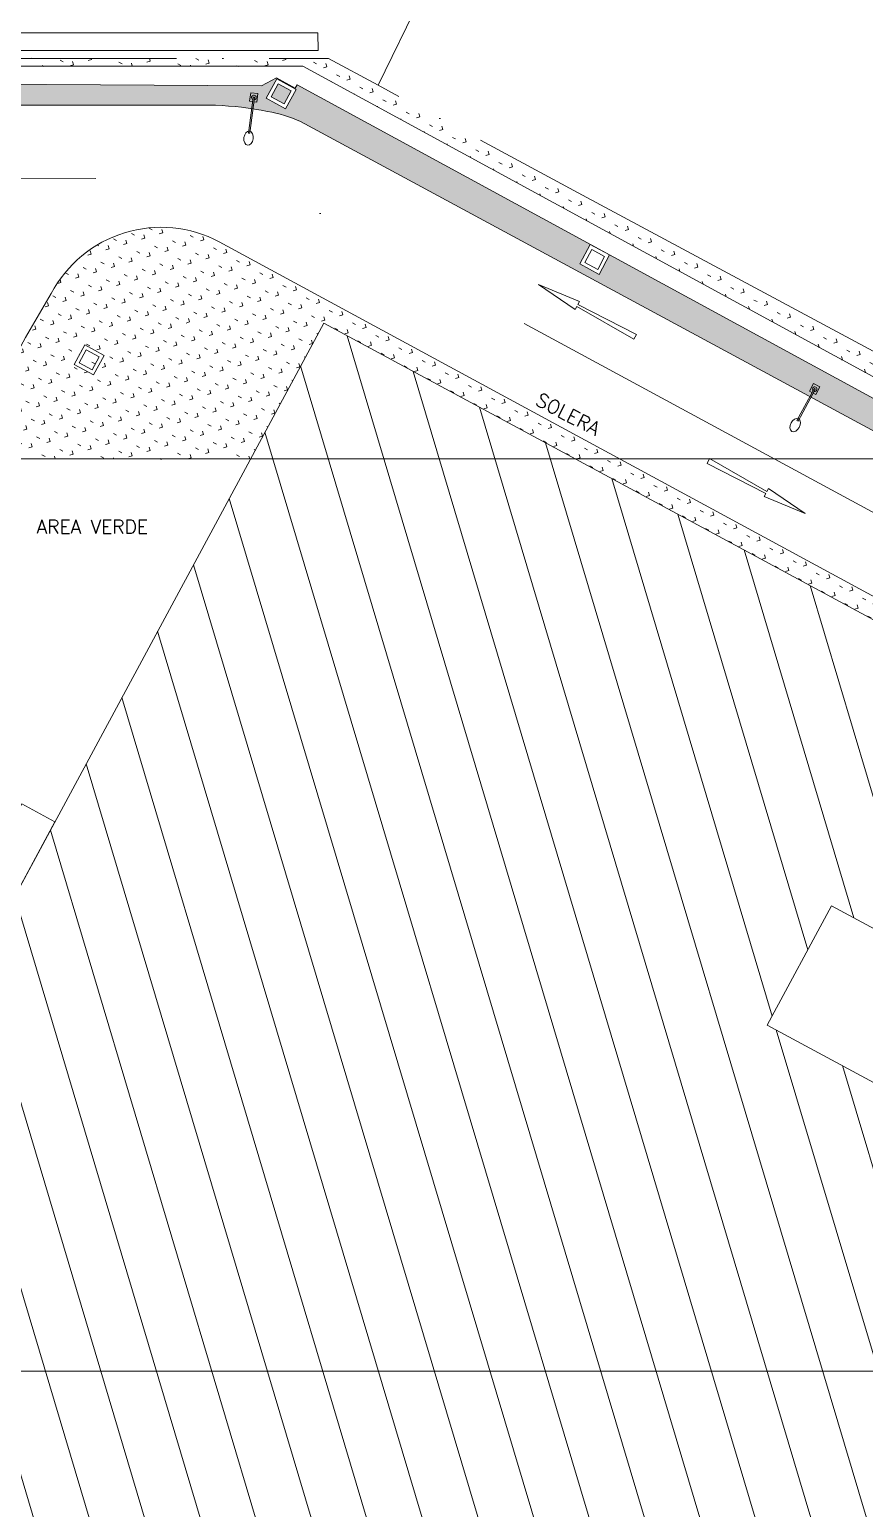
# Model space of a CAD drawing. Header units: centimetres. Extents: x 7802 to 40592, y -4163 to 24577.
# Drawn here: x 24081 to 28659, y 9249 to 17353 of the extents above; entities that cross this region are included whole.
import ezdxf

# ---------------------------------------------------------------- set-up
doc = ezdxf.new("R2010")
doc.units = ezdxf.units.CM
doc.linetypes.add('IMPORT-LÍMITE2', pattern=[3683, 635, -254, 0, -254, 2540, 0])
doc.linetypes.add('IMPORT-TRAZO_Y_PUNTOX2', pattern=[5080, 2540, -1270, 0, -1270])
for name, color, linetype, lineweight, true_color in [('ACHURADO', 4, 'Continuous', 9, 0x00ffff), ('Base - Emplazamiento_dwg', 7, 'Continuous', 9, 0x767676), ('edificios', 4, 'Continuous', 9, 0x00ffff), ('linea propiedad', 6, 'IMPORT-LÍMITE2', 9, 0xff00ff), ('PASTO', 3, 'Continuous', 9, 0x00ff00), ('solera', 1, 'Continuous', 9, 0xff0000)]:
    doc.layers.add(name, color=color, linetype=linetype, lineweight=lineweight, true_color=true_color)
for name, color, linetype, lineweight in [('camara inspeccion', 7, 'Continuous', 9), ('E-LITE-EQPM', 7, 'Continuous', 9), ('eje calle', 7, 'IMPORT-TRAZO_Y_PUNTOX2', 9), ('grilla', 7, 'Continuous', 9), ('L-SITE', 7, 'Continuous', 9), ('luminarias', 7, 'Continuous', 9), ('TEXTO', 7, 'Continuous', 9), ('VEREDAS', 7, 'Continuous', 9)]:
    doc.layers.add(name, color=color, linetype=linetype, lineweight=lineweight)
doc.styles.add('Simplex', font='simplex_.ttf', dxfattribs={"height": 75})
pattern_1 = [(151.66, (-61025000, -522285000), (-97.853965094, -29.283148145), [19.152, -125.298]), (106.66, (-61025000, -522285000), (-97.854372693, -29.28327012), [19.152, -82.99]), (196.66, (-61025000, -522285000), (29.28327012, -97.854372693), [19.152, -82.99])]

# ---------------------------------------------------------------- blocks, each defined once
blk = doc.blocks.new('Base - Emplazamiento_dwg_Site_Straight_On_Arrow - 6m_Length-387125-Levantamiento planta general-1977894-N01-Emplazamiento')
at = {"layer": 'L-SITE', "flags": 128}
blk.add_lwpolyline([(-600, -24000), (-1500, -60000), (1500, -60000), (600, -24000), (2500, -24000), (0, 0), (-2500, -24000), (-600, -24000), (-2500, -24000), (0, 0), (2500, -24000), (600, -24000), (1500, -60000), (-1500, -60000)], close=True, dxfattribs=at)
blk = doc.blocks.new('Base - Emplazamiento_dwg_flecha-1977895-N01-Emplazamiento')
at = {"rotation": 359.8716291240209}
blk.add_blockref('Base - Emplazamiento_dwg_Site_Straight_On_Arrow - 6m_Length-387125-Levantamiento planta general-1977894-N01-Emplazamiento', (0, 0), dxfattribs=at)
blk = doc.blocks.new('Base - Emplazamiento_dwg_luminariayadran1-1977901-N01-Emplazamiento')
at = {"layer": 'E-LITE-EQPM', "flags": 128}
for points in [[(8831, -196317), (8831, 0)], [(16451, 0), (16451, -196317)]]:
    blk.add_lwpolyline(points, close=True, dxfattribs=at)
at = {"layer": 'E-LITE-EQPM'}
blk.add_ellipse((12641, -223565), major_axis=(0, 38295), ratio=0.66666667, dxfattribs=at)
at = {"layer": 'luminarias'}
blk.add_line((8831, -196317), (16451, -196317), dxfattribs=at)
at = {"layer": 'luminarias', "flags": 128}
blk.add_lwpolyline([(16451, -23241), (31918, -23241), (31918, 23765), (-7576, 23765), (-7576, -23241), (8831, -23241)], dxfattribs=at)
at = {"layer": 'luminarias'}
for centre, radius, start, end in [((12641, 0), 12641, 287.5420336, 252.4579664), ((12641, -1921), 4267, 26.7617068, 153.2382932)]:
    blk.add_arc(centre, radius, start, end, dxfattribs=at)
blk = doc.blocks.new('Base - Emplazamiento_dwg-1977893-N01-Emplazamiento')
at = {"layer": 'ACHURADO'}
h = blk.add_hatch(dxfattribs=at)
h.set_pattern_fill('FP_3', color=256, style=0, pattern_type=2)
h.set_pattern_definition([(106.66, (-61025000, -522285000), (-279.57311, -83.66325054), [])])
h.paths.add_polyline_path([(12931, 428.5), (13766.7, 1978), (14552, 1554.4), (15709.4, 3700.5), (15764.1, 3671), (17639.8, 7148.8), (18502.7, 6683.4), (19470.6, 8478), (19843.3, 8277), (20643.4, 9760.4), (20263.9, 9965), (20814.9, 10986.6), (19126.5, 11897.2), (19479.1, 12551), (19716.4, 12423.1), (20423, 13733.3), (16694.1, 15744.4), (9760.8, 2889.1), (10294.8, 2601.1), (9915.9, 1898.6), (11426.8, 1083.7), (11492, 1204.6)])
at = {"layer": 'PASTO'}
h = blk.add_hatch(dxfattribs=at)
h.set_pattern_fill('FP_1', color=256, style=0, pattern_type=2)
h.set_pattern_definition(pattern_1)
h.paths.add_polyline_path([(20000, 15290.9), (20000, 15433.3), (16753.8, 17176), (16720.6, 17193.9), (15000, 17196.1), (15000, 17152.2), (16579, 17151.8), (19166.4, 15744.4)])
h = blk.add_hatch(dxfattribs=at)
h.set_pattern_fill('FP_1', color=256, style=0, pattern_type=2)
h.set_pattern_definition(pattern_1)
h.paths.add_polyline_path([(19991.9, 15000), (20000, 15000), (20000, 15172.5), (18262.1, 16117.9), (18204.5, 16011.1), (18098.3, 16068.4), (18156.1, 16175.6), (16547.8, 17050.5), (16537.4, 17031.4), (16434.8, 17087.3), (16353.8, 17043.4), (13998.1, 17058.5), (13954.6, 16940.1), (16100.6, 16937.5), (16141.6, 16935.5), (16182.6, 16932.7), (16223.5, 16928.8), (16264.3, 16924.1), (16305, 16918.3), (16345.5, 16911.6), (16412.6, 16899), (16439, 16893), (16465.2, 16886), (16491.2, 16878.1), (16516.8, 16869.2), (16542.1, 16859.4), (16567.1, 16848.7), (19452.9, 15290.9)])
h.paths.add_polyline_path([(16485.2, 16918.7), (16379, 16976), (16436.3, 17082.2), (16542.4, 17024.9)])
h.paths.add_polyline_path([(16477, 16946), (16515.2, 17016.8), (16444.4, 17055), (16406.2, 16984.2)])
h = blk.add_hatch(dxfattribs=at)
h.set_pattern_fill('FP_1', color=256, style=0, pattern_type=2)
h.set_pattern_definition(pattern_1)
h.paths.add_polyline_path([(20000, 13961.4), (20000, 14089.8), (16121, 16189.3), (16095.2, 16202.4), (16068.8, 16214.3), (16042, 16225.1), (16014.7, 16234.7), (15987, 16243.2), (15959.1, 16250.5), (15930.8, 16256.6), (15902.3, 16261.4), (15873.6, 16265.1), (15844.8, 16267.5), (15815.8, 16268.7), (15786.9, 16268.7), (15756.4, 16267.3), (15729.2, 16265), (15700.5, 16261.3), (15672, 16256.4), (15643.7, 16250.2), (15615.8, 16242.9), (15588.1, 16234.4), (15560.9, 16224.7), (15534, 16213.9), (15507.7, 16201.9), (15481.9, 16188.9), (15456.7, 16174.7), (15432.1, 16159.5), (15408.1, 16143.3), (15384.9, 16126), (15362.4, 16107.8), (15340.8, 16088.6), (15319.9, 16068.6), (15300, 16047.6), (15280.9, 16025.9), (15262.8, 16003.3), (15245.7, 15980), (15229.5, 15956), (15214.5, 15931.3), (15200.4, 15906), (15058.9, 15664.9), (14699.5, 15000), (16292.6, 15000), (16694.1, 15744.4), (18748.4, 14636.4)])
h.paths.add_polyline_path([(15432.4, 15460.7), (15326.2, 15518), (15383.5, 15624.1), (15489.7, 15566.9)])
h.paths.add_polyline_path([(15424.2, 15487.9), (15462.4, 15558.7), (15391.6, 15596.9), (15353.5, 15526.1)])
at = {"layer": 'camara inspeccion', "flags": 128}
for points in [[(16436.3, 17082.2), (16542.4, 17024.9), (16485.2, 16918.7), (16379, 16976)], [(16444.4, 17055), (16515.2, 17016.8), (16477, 16946), (16406.2, 16984.2)], [(18155.6, 16174.6), (18261.8, 16117.3), (18204.5, 16011.1), (18098.3, 16068.4)], [(18163.8, 16147.3), (18234.5, 16109.2), (18196.4, 16038.4), (18125.6, 16076.6)], [(15383.5, 15624.1), (15489.7, 15566.9), (15432.4, 15460.7), (15326.2, 15518)], [(15391.6, 15596.9), (15462.4, 15558.7), (15424.2, 15487.9), (15353.5, 15526.1)]]:
    blk.add_lwpolyline(points, close=True, dxfattribs=at)
at = {"layer": 'edificios', "flags": 128}
for points in [[(20814.9, 10986.6), (20263.9, 9965), (20643.4, 9760.4), (19843.3, 8277), (19470.6, 8478), (18502.7, 6683.4), (17639.8, 7148.8), (15764.1, 3671), (15709.4, 3700.5), (14552, 1554.4), (13766.7, 1978), (12931, 428.5), (11492, 1204.6), (11426.8, 1083.7), (9915.9, 1898.6), (10294.8, 2601.1), (9760.8, 2889.1), (16694.1, 15744.4), (20423, 13733.3), (19716.4, 12423.1), (19479.1, 12551), (19126.5, 11897.2)], [(14532.4, 12170), (14713.6, 12072.3), (15220.3, 13011.8), (15039.2, 13109.5)]]:
    blk.add_lwpolyline(points, close=True, dxfattribs=at)
at = {"layer": 'eje calle', "flags": 128}
blk.add_lwpolyline([(8512.9, 19259.5), (13474.6, 16560.3), (13942, 16532.2), (16176.4, 16539.3), (16456, 16463.4), (20129.4, 14478.1), (24322, 12216.8)], dxfattribs=at)
at = {"layer": 'grilla'}
for p, q in [((-1198.1, 15000), (30000, 15000)), ((-1198.1, 10000), (30000, 10000))]:
    blk.add_line(p, q, dxfattribs=at)
at = {"layer": 'linea propiedad', "flags": 128}
for points in [[(9039.6, 17366.9), (8226.4, 15849.4), (7326.1, 16335), (719.9, 3411.4), (16990.7, -3430.8), (27860.1, 5405.6), (24856.3, 9118.9), (24504.2, 9416.9), (24944.8, 10137), (24516.3, 10399.1), (25599.8, 12428.2), (16992.4, 17047.2), (18342.9, 19835), (18265.7, 20115.4), (11573.7, 24013.5), (11250.5, 23088.1), (9871.2, 20108.5), (9843.1, 19925.6)], [(16992.4, 17047.2), (16720.6, 17193.9), (13629, 17193.9), (10219.6, 19073.4), (9820.9, 18998.1)]]:
    blk.add_lwpolyline(points, dxfattribs=at)
at = {"layer": 'solera'}
for p, q in [((16100.6, 16937.5), (13657.3, 16937.5)), ((21758, 14046.7), (16567.1, 16848.7))]:
    blk.add_line(p, q, dxfattribs=at)
at = {"layer": 'solera', "flags": 128}
for points in [[(20048.3, 13935.4), (20091.6, 14040.2), (16121, 16189.3)], [(15200.4, 15906), (15058.9, 15664.9), (9390.4, 5175.3), (9285.5, 4969.3)]]:
    blk.add_lwpolyline(points, dxfattribs=at)
at = {"layer": 'solera'}
for centre, radius, start, end in [((16038.5, 15174.6), 1763.9, 78.64267, 87.98492), ((16261, 16170.7), 743.8, 65.70562, 80.33466), ((15801.9, 15589), 679.9, 62.008, 152.20404)]:
    blk.add_arc(centre, radius, start, end, dxfattribs=at)
at = {"layer": 'VEREDAS', "flags": 128}
for points in [[(13779.7, 17335), (16661.8, 17335), (16664.2, 17238.7), (13637.3, 17238.7), (10217.4, 19102.7), (9774, 19023)], [(13844.6, 16941), (13911.6, 17116.8), (14060.9, 17152.4), (16579, 17152.4), (22907.9, 13709.1), (23238, 13591.9), (23330.4, 13535.4), (23495.5, 13400.3), (24904.5, 12633.7), (25121.5, 12495.7), (25185.3, 12347.1), (25212.6, 12194.3), (25146.7, 12007.3), (23919.2, 9766), (23654.5, 9273.5), (23815.6, 9186.6)], [(13955, 16941.3), (13998.1, 17058.5), (16353.8, 17043.4), (16434.8, 17087.3), (16537.4, 17031.4), (16547.8, 17050.5), (22852.8, 13620.5), (23182.9, 13503.2), (23273.8, 13447.6), (23450.1, 13303.5), (24855, 12540), (25023.8, 12447.1), (25087, 12272.1), (25089.8, 12170.9), (25058, 12075.1), (23575, 9316.4), (23531.9, 9339.7)]]:
    blk.add_lwpolyline(points, dxfattribs=at)
for name, p, xscale, yscale, zscale, rotation in [('Base - Emplazamiento_dwg_luminariayadran1-1977901-N01-Emplazamiento', (16298.6, 16981.9), 0.001005330536876475, 0.001005330536876475, 0.001005330536876475, 352.6315662022715), ('Base - Emplazamiento_dwg_flecha-1977895-N01-Emplazamiento', (17872.4, 15955.9), 0.01005330536876475, 0.01005330536876475, 0.01005330536876475, 61.66027529903733), ('Base - Emplazamiento_dwg_luminariayadran1-1977901-N01-Emplazamiento', (19374.8, 15388.6), 0.001005330536876475, 0.001005330536876475, 0.001005330536876475, 331.6602752990373), ('Base - Emplazamiento_dwg_flecha-1977895-N01-Emplazamiento', (19333.5, 14700.8), 0.01005330536876476, 0.01005330536876476, 0.01005330536876476, 241.6602752990373)]:
    blk.add_blockref(name, p, dxfattribs=dict(xscale=xscale, yscale=yscale, zscale=zscale, rotation=rotation))
at = {"layer": 'TEXTO', "insert": (17884.2, 15365.7), "char_height": 75, "width": 502.577, "attachment_point": 1, "rotation": 332.41907, "line_spacing_factor": 1.125731, "style": 'Simplex'}
blk.add_mtext('SOLERA', dxfattribs=at)
at = {"layer": 'TEXTO', "insert": (15120, 14665.5), "char_height": 75, "width": 849.68, "attachment_point": 1, "line_spacing_factor": 1.125731, "style": 'Simplex'}
blk.add_mtext('AREA VERDE', dxfattribs=at)

msp = doc.modelspace()

# ---------------------------------------------------------------- block references
at = {"layer": 'Base - Emplazamiento_dwg', "color": 7}
msp.add_blockref('Base - Emplazamiento_dwg-1977893-N01-Emplazamiento', (9000, 0), dxfattribs=at)

doc.saveas('drawing.dxf')
